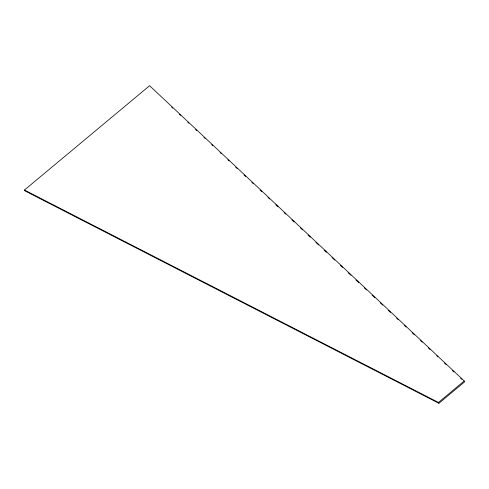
<?xml version="1.0" encoding="UTF-8"?>
<svg xmlns="http://www.w3.org/2000/svg" width="489" height="489" viewBox="0 0 489 489"><rect width="100%" height="100%" fill="white"/><g stroke="black" fill="none" stroke-linecap="round" stroke-linejoin="round"><path stroke-width="0.73" d="M24.45 190.038L149.591 85.716L464.226 380.968L464.55 381.909L438.914 403.284L24.908 190.869L24.45 190.038L438.456 402.453L438.914 403.284M438.456 402.453L464.226 380.968M171.633 107.042L172.751 108.087M179.432 114.359L180.545 115.404M187.782 122.195L188.901 123.24M195.582 129.512L196.694 130.557M203.931 137.348L205.05 138.393M211.731 144.665L212.843 145.71M220.081 152.507L221.199 153.546M227.88 159.817L228.993 160.863M235.674 167.134L237.348 168.705M244.029 174.976L245.698 176.541M251.823 182.293L253.498 183.858M260.179 190.129L261.847 191.694M267.972 197.446L269.647 199.011M275.772 204.763L277.996 206.853M284.121 212.599L285.796 214.17M291.921 219.916L294.146 222.006M300.27 227.752L302.502 229.842M308.07 235.068L310.295 237.159M315.863 242.385L318.651 245.001M324.219 250.221L326.444 252.312M332.013 257.538L334.8 260.154M340.368 265.38L342.593 267.471M348.162 272.697L350.949 275.307M355.961 280.014L358.743 282.624M364.311 287.85L366.542 289.94M372.111 295.167L374.892 297.777M380.46 303.003L382.691 305.093M388.26 310.319L390.485 312.41M396.61 318.156L398.284 319.727M404.409 325.472L406.078 327.043M412.203 332.789L414.434 334.879M420.558 340.631L422.227 342.196M428.352 347.942L430.027 349.513M436.708 355.784L437.82 356.829M444.501 363.101L446.176 364.666M452.301 370.417L453.969 371.982M460.65 378.254L461.763 379.299"/></g></svg>
